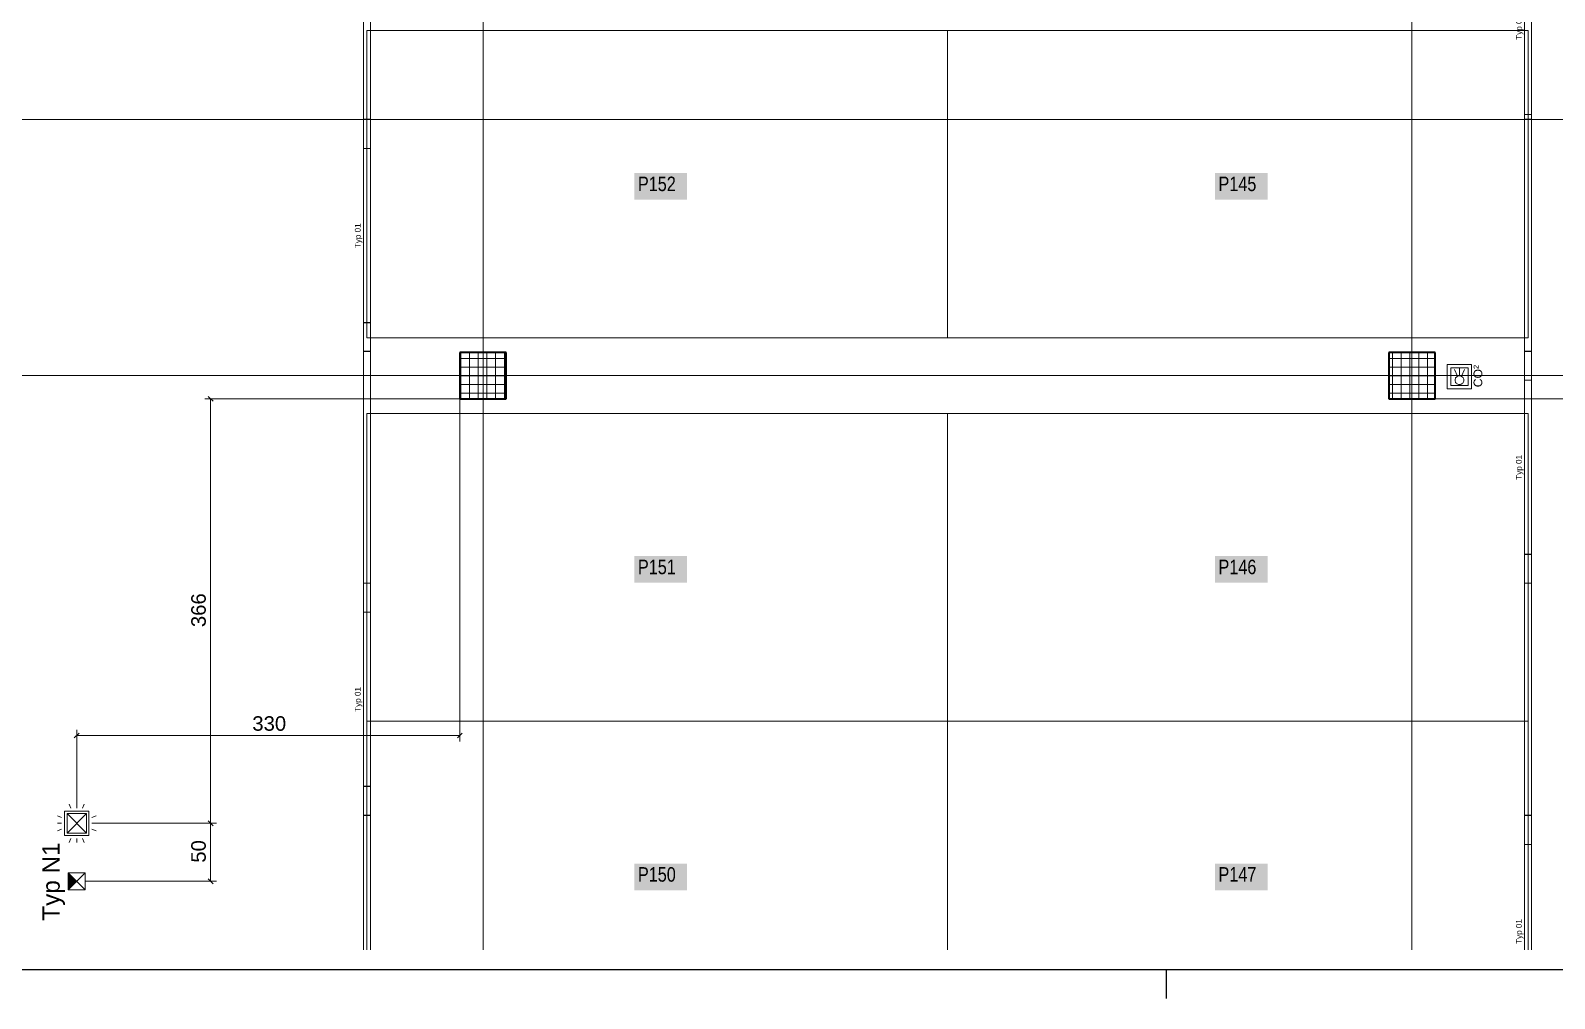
# Model space of a CAD drawing. Extents: x -1067 to 613, y -179 to 712.
# Drawn here: x -843.1 to -580.5, y -179.5 to -12.6 of the extents above; entities that cross this region are included whole.
import ezdxf
from ezdxf.lldxf.tags import DXFTag

# ---------------------------------------------------------------- set-up
doc = ezdxf.new("R2010")
doc.units = 0
doc.layers.get('0').update_dxf_attribs({"lineweight": 13})
for name, color, linetype, lineweight in [('A-FLOR-____-OTLN', 7, 'Continuous', 9), ('C-PRKG-____-IDEN', 7, 'Continuous', 5), ('C-PRKG-____-OTLN', 7, 'Continuous', 9), ('S-COLS-____-MCUT', 7, 'Continuous', 35), ('S-COLS-____-OTLN', 7, 'Continuous', 9), ('S-GRID-____-OTLN', 7, 'Continuous', 5)]:
    doc.layers.add(name, color=color, linetype=linetype, lineweight=lineweight)
for name, color, linetype, lineweight, true_color in [('EL01_VVV_Mass', 7, 'Continuous', 13, 0xb2b200), ('EL01_WAN_BUS-KNX', 7, 'Continuous', 13, 0xcc0099), ('EL01_WAN_CO-Anlage', 7, 'Continuous', 13, 0x993300), ('EL01_WAN_Leuchten', 7, 'Continuous', 13, 0x0080ff), ('EL01_WAN_Leuchtentyp', 7, 'Continuous', 13, 0x0099ff), ('EL01_WAN_Licht', 7, 'Continuous', 13, 0x0080ff), ('EL01_WAN_Notbeleuchtungen', 7, 'Continuous', 13, 0x009900), ('EL01_WAN_Notbeleuchtungentyp', 7, 'Continuous', 13, 0x009900)]:
    doc.layers.add(name, color=color, linetype=linetype, lineweight=lineweight, true_color=true_color)
doc.styles.get("Standard").update_dxf_attribs({"font": 'arial.ttf'})
tags = doc.linetypes.add('_Rasterlinie_', pattern=[0.375, 0.2, -0.05, 0.075, -0.05]).pattern_tags.tags
tags[10:11] = [DXFTag(74, 4), DXFTag(75, 0), DXFTag(340, '0'), DXFTag(46, 1.0), DXFTag(50, 0.0), DXFTag(44, 0.0), DXFTag(45, 0.0)]
tags[8:9] = [DXFTag(74, 4), DXFTag(75, 0), DXFTag(340, '0'), DXFTag(46, 1.0), DXFTag(50, 0.0), DXFTag(44, 0.0), DXFTag(45, 0.0)]
tags[6:7] = [DXFTag(74, 4), DXFTag(75, 0), DXFTag(340, '0'), DXFTag(46, 1.0), DXFTag(50, 0.0), DXFTag(44, 0.0), DXFTag(45, 0.0)]
tags[4:5] = [DXFTag(74, 4), DXFTag(75, 0), DXFTag(340, '0'), DXFTag(46, 1.0), DXFTag(50, 0.0), DXFTag(44, 0.0), DXFTag(45, 0.0)]

# ---------------------------------------------------------------- blocks, each defined once
blk = doc.blocks.new('Referenz-A0UNPC4Q6I', base_point=(-1062.18, -175.86))
at = {"layer": 'A-FLOR-____-OTLN', "color": 0, "linetype": 'Continuous', "ltscale": 0.13}
blk.add_line((-85.1, -27.97), (-985.1, -27.97), dxfattribs=at)
at = {"layer": 'C-PRKG-____-IDEN', "color": 7, "linetype": 'Continuous', "ltscale": 0.13, "true_color": 0xffffff}
for points in [[(-739.05, -41.79), (-729.98, -41.79), (-739.05, -37.19)], [(-729.98, -41.79), (-739.05, -37.19), (-729.98, -37.19)], [(-639.05, -41.79), (-629.98, -41.79), (-639.05, -37.19)], [(-629.98, -41.79), (-639.05, -37.19), (-629.98, -37.19)], [(-739.05, -107.81), (-729.98, -107.81), (-739.05, -103.22)], [(-729.98, -107.81), (-739.05, -103.22), (-729.98, -103.22)], [(-639.05, -107.81), (-629.98, -107.81), (-639.05, -103.22)], [(-629.98, -107.81), (-639.05, -103.22), (-629.98, -103.22)], [(-739.05, -160.8), (-729.98, -160.8), (-739.05, -156.21)], [(-729.98, -160.8), (-739.05, -156.21), (-729.98, -156.21)], [(-639.05, -160.8), (-629.98, -160.8), (-639.05, -156.21)], [(-629.98, -160.8), (-639.05, -156.21), (-629.98, -156.21)]]:
    blk.add_solid(points, dxfattribs=at)
at = {"layer": 'C-PRKG-____-OTLN', "color": 0, "linetype": 'Continuous', "ltscale": 0.13}
for p, q in [((-785.1, -12.64), (-685.1, -12.64)), ((-785.1, -65.62), (-785.1, -12.64)), ((-685.1, -12.64), (-785.1, -12.64)), ((-785.1, -12.64), (-785.1, -65.62)), ((-785.1, -65.62), (-785.1, -12.64)), ((-785.1, -12.64), (-685.1, -12.64)), ((-785.1, -12.64), (-785.1, -12.64)), ((-685.1, -65.62), (-685.1, -12.64)), ((-585.1, -12.64), (-685.1, -12.64)), ((-585.1, -12.64), (-685.1, -12.64)), ((-685.1, -12.64), (-685.1, -65.62)), ((-685.1, -65.62), (-685.1, -12.64)), ((-685.1, -12.64), (-585.1, -12.64)), ((-685.1, -12.64), (-685.1, -12.64)), ((-685.1, -65.62), (-685.1, -12.64)), ((-685.1, -65.62), (-685.1, -12.64)), ((-685.1, -12.64), (-685.1, -65.62)), ((-685.1, -12.64), (-685.1, -12.64)), ((-585.1, -65.62), (-585.1, -12.64)), ((-585.1, -65.62), (-585.1, -12.64)), ((-585.1, -12.64), (-585.1, -65.62)), ((-585.1, -12.64), (-585.1, -12.64)), ((-785.1, -65.62), (-685.1, -65.62)), ((-785.1, -65.62), (-685.1, -65.62)), ((-685.1, -65.62), (-785.1, -65.62)), ((-785.1, -65.62), (-785.1, -65.62)), ((-585.1, -65.62), (-685.1, -65.62)), ((-685.1, -65.62), (-585.1, -65.62)), ((-585.1, -65.62), (-685.1, -65.62)), ((-685.1, -65.62), (-685.1, -65.62)), ((-685.1, -65.62), (-685.1, -65.62)), ((-585.1, -65.62), (-585.1, -65.62)), ((-785.1, -78.66), (-685.1, -78.66)), ((-785.1, -78.66), (-785.1, -131.65)), ((-785.1, -78.66), (-785.1, -131.65)), ((-685.1, -78.66), (-785.1, -78.66)), ((-785.1, -78.66), (-685.1, -78.66)), ((-785.1, -131.65), (-785.1, -78.66)), ((-785.1, -78.66), (-785.1, -78.66)), ((-685.1, -78.66), (-685.1, -131.65)), ((-585.1, -78.66), (-685.1, -78.66)), ((-585.1, -78.66), (-685.1, -78.66)), ((-685.1, -78.66), (-685.1, -131.65)), ((-685.1, -131.65), (-685.1, -78.66)), ((-685.1, -78.66), (-585.1, -78.66)), ((-685.1, -78.66), (-685.1, -78.66)), ((-685.1, -78.66), (-685.1, -131.65)), ((-685.1, -131.65), (-685.1, -78.66)), ((-685.1, -78.66), (-685.1, -131.65)), ((-685.1, -78.66), (-685.1, -78.66)), ((-585.1, -78.66), (-585.1, -131.65)), ((-585.1, -131.65), (-585.1, -78.66)), ((-585.1, -78.66), (-585.1, -131.65)), ((-585.1, -78.66), (-585.1, -78.66)), ((-785.1, -131.65), (-685.1, -131.65)), ((-785.1, -131.65), (-785.1, -171.09)), ((-785.1, -131.65), (-785.1, -171.09)), ((-685.1, -131.65), (-785.1, -131.65)), ((-785.1, -131.65), (-685.1, -131.65)), ((-785.1, -171.09), (-785.1, -131.65)), ((-785.1, -131.65), (-785.1, -131.65)), ((-785.1, -131.65), (-685.1, -131.65)), ((-785.1, -131.65), (-685.1, -131.65)), ((-685.1, -131.65), (-785.1, -131.65)), ((-785.1, -131.65), (-785.1, -131.65)), ((-685.1, -131.65), (-685.1, -171.09)), ((-585.1, -131.65), (-685.1, -131.65)), ((-585.1, -131.65), (-685.1, -131.65)), ((-685.1, -131.65), (-685.1, -171.09)), ((-685.1, -171.09), (-685.1, -131.65)), ((-685.1, -131.65), (-585.1, -131.65)), ((-685.1, -131.65), (-685.1, -131.65)), ((-585.1, -131.65), (-685.1, -131.65)), ((-685.1, -131.65), (-585.1, -131.65)), ((-585.1, -131.65), (-685.1, -131.65)), ((-685.1, -131.65), (-685.1, -131.65)), ((-685.1, -131.65), (-685.1, -171.09)), ((-685.1, -171.09), (-685.1, -131.65)), ((-685.1, -131.65), (-685.1, -171.09)), ((-685.1, -131.65), (-685.1, -131.65)), ((-685.1, -131.65), (-685.1, -131.65)), ((-585.1, -131.65), (-585.1, -171.09)), ((-585.1, -171.09), (-585.1, -131.65)), ((-585.1, -131.65), (-585.1, -171.09)), ((-585.1, -131.65), (-585.1, -131.65)), ((-585.1, -131.65), (-585.1, -131.65))]:
    blk.add_line(p, q, dxfattribs=at)
at = {"layer": 'S-COLS-____-MCUT', "color": 0, "linetype": 'Continuous', "ltscale": 0.35}
for p, q in [((-761.1, -68.12), (-769.1, -68.12)), ((-769.1, -68.12), (-769.1, -76.12)), ((-761.1, -76.12), (-761.1, -68.12)), ((-601.1, -68.12), (-609.1, -68.12)), ((-609.1, -68.12), (-609.1, -76.12)), ((-601.1, -76.12), (-601.1, -68.12)), ((-769.1, -76.12), (-761.1, -76.12)), ((-609.1, -76.12), (-601.1, -76.12))]:
    blk.add_line(p, q, dxfattribs=at)
at = {"layer": 'S-COLS-____-OTLN', "color": 0, "linetype": 'Continuous', "ltscale": 0.13}
for p, q in [((-768.94, -76.12), (-768.94, -68.12)), ((-767.44, -76.12), (-767.44, -68.12)), ((-765.94, -76.12), (-765.94, -68.12)), ((-764.44, -76.12), (-764.44, -68.12)), ((-762.94, -76.12), (-762.94, -68.12)), ((-761.44, -76.12), (-761.44, -68.12)), ((-608.44, -76.12), (-608.44, -68.12)), ((-606.94, -76.12), (-606.94, -68.12)), ((-605.44, -76.12), (-605.44, -68.12)), ((-603.94, -76.12), (-603.94, -68.12)), ((-602.44, -76.12), (-602.44, -68.12)), ((-769.1, -69.16), (-761.1, -69.16)), ((-769.1, -70.66), (-761.1, -70.66)), ((-609.1, -69.16), (-601.1, -69.16)), ((-609.1, -70.66), (-601.1, -70.66)), ((-769.1, -72.16), (-761.1, -72.16)), ((-609.1, -72.16), (-601.1, -72.16)), ((-769.1, -73.66), (-761.1, -73.66)), ((-769.1, -75.16), (-761.1, -75.16)), ((-609.1, -73.66), (-601.1, -73.66)), ((-609.1, -75.16), (-601.1, -75.16))]:
    blk.add_line(p, q, dxfattribs=at)
at = {"layer": 'S-GRID-____-OTLN', "color": 0, "linetype": '_Rasterlinie_', "ltscale": 0.13}
for p, q in [((-765.1, -171.09), (-765.1, 546.38)), ((-605.1, -171.09), (-605.1, 546.38)), ((-1046.54, -72.12), (-144.67, -72.12))]:
    blk.add_line(p, q, dxfattribs=at)
at = {"layer": 'C-PRKG-____-IDEN', "color": 0, "linetype": 'Continuous', "ltscale": 0.13, "char_height": 2.5, "attachment_point": 1}
for s, insert in [('{\\W0.8;\\fArial;P152}', (-738.43, -37.82)), ('{\\W0.8;\\fArial;P145}', (-638.43, -37.82)), ('{\\W0.8;\\fArial;P151}', (-738.43, -103.84)), ('{\\W0.8;\\fArial;P146}', (-638.43, -103.84)), ('{\\W0.8;\\fArial;P150}', (-738.43, -156.83)), ('{\\W0.8;\\fArial;P147}', (-638.43, -156.83))]:
    blk.add_mtext(s, dxfattribs=dict(at, insert=insert))
blk = doc.blocks.new('Maß-A0UNPCAK6I', base_point=(-833.63, -159.69))
at = {"color": 0, "lineweight": -2}
for p, q in [((-811.04, -149.27), (-831.77, -149.27)), ((-811.62, -149.68), (-812.45, -148.86)), ((-812.04, -149.27), (-812.04, -159.27)), ((-811.04, -159.27), (-833.63, -159.27)), ((-811.62, -159.69), (-812.45, -158.86))]:
    blk.add_line(p, q, dxfattribs=at)
at = {"color": 0, "lineweight": -2, "insert": (-815.37, -156.06), "char_height": 2.5, "attachment_point": 1, "rotation": 90}
blk.add_mtext('{\\fArial;50}', dxfattribs=at)
blk = doc.blocks.new('Kabelkanal-A0UNPCAM6I', base_point=(-785.7, -107.91))
at = {"color": 0, "linetype": 'ByBlock', "lineweight": -2, "ltscale": 0.13}
for p, q in [((-785.69, -67.89), (-785.69, -67.92)), ((-785.69, -67.89), (-784.49, -67.89)), ((-785.69, -107.89), (-785.69, -67.89)), ((-785.69, -67.92), (-784.49, -67.92)), ((-785.69, -107.91), (-785.69, -67.92)), ((-784.49, -67.89), (-784.49, -67.92)), ((-784.49, -67.89), (-784.49, -107.89)), ((-784.49, -67.92), (-784.49, -107.91)), ((-785.69, -107.89), (-785.69, -107.91)), ((-784.49, -107.89), (-785.69, -107.89)), ((-784.49, -107.91), (-785.69, -107.91)), ((-784.49, -107.89), (-784.49, -107.91))]:
    blk.add_line(p, q, dxfattribs=at)
blk = doc.blocks.new('Deckendose UP-A0UNPCE66I', base_point=(-598.42, -73.8))
at = {"color": 0, "lineweight": -2}
for p, q in [((-598.42, -73.8), (-598.42, -70.8)), ((-598.42, -70.8), (-595.42, -70.8)), ((-595.42, -70.8), (-595.42, -73.8)), ((-595.42, -73.8), (-598.42, -73.8))]:
    blk.add_line(p, q, dxfattribs=at)
blk = doc.blocks.new('Notleuchte eckig-A0UNPCKI6I', base_point=(-836.55, -160.73))
at = {"color": 0, "lineweight": -2}
for p, q in [((-833.63, -160.73), (-836.55, -157.81)), ((-833.63, -157.81), (-836.55, -160.73)), ((-836.55, -160.73), (-836.55, -157.81)), ((-836.55, -157.81), (-833.63, -157.81)), ((-833.63, -157.81), (-833.63, -160.73)), ((-833.63, -160.73), (-836.55, -160.73))]:
    blk.add_line(p, q, dxfattribs=at)
for points in [[(-835.09, -159.27), (-836.55, -159.27), (-836.55, -157.81)], [(-836.55, -160.73), (-835.09, -159.27), (-836.55, -159.27)]]:
    blk.add_solid(points, dxfattribs=at)
blk = doc.blocks.new('Bemerkung 1-A0UNPCKK6I', base_point=(-841.03, -166.06))
at = {"color": 0, "lineweight": -2, "insert": (-841.03, -166.06), "char_height": 3, "attachment_point": 1, "rotation": 90}
blk.add_mtext('{\\fArial;Typ N1}', dxfattribs=at)
blk = doc.blocks.new('LED-Langfeldleuchte 37W-A0UNPCKW6I', base_point=(-585.7, -27.09))
at = {"color": 0, "linetype": 'ByBlock', "lineweight": -2, "ltscale": 0.13}
for p, q in [((-585.69, 2.9), (-585.69, 2.91)), ((-585.69, -27.09), (-585.69, 2.91)), ((-585.69, 2.91), (-584.49, 2.91)), ((-585.69, -27.09), (-585.69, 2.9)), ((-585.69, 2.9), (-584.49, 2.9)), ((-584.49, 2.9), (-584.49, 2.91)), ((-584.49, 2.91), (-584.49, -27.09)), ((-584.49, 2.9), (-584.49, -27.09)), ((-585.69, -27.09), (-585.69, -27.09)), ((-584.49, -27.09), (-585.69, -27.09)), ((-584.49, -27.09), (-585.69, -27.09)), ((-584.49, -27.09), (-584.49, -27.09))]:
    blk.add_line(p, q, dxfattribs=at)
blk = doc.blocks.new('Bemerkung 1-A0UNPCKY6I', base_point=(-587.19, -14.23))
at = {"color": 0, "lineweight": -2, "insert": (-587.19, -14.23), "char_height": 1, "attachment_point": 1, "rotation": 90}
blk.add_mtext('{\\fArial;Typ 01}', dxfattribs=at)
blk = doc.blocks.new('Kabelkanal-A0UNPCLW6I', base_point=(-785.7, -27.98))
at = {"color": 0, "linetype": 'ByBlock', "lineweight": -2, "ltscale": 0.13}
for p, q in [((-785.69, 3.82), (-785.69, 3.84)), ((-785.69, 3.84), (-784.49, 3.84)), ((-785.69, -27.96), (-785.69, 3.84)), ((-785.69, 3.82), (-784.49, 3.82)), ((-785.69, -27.98), (-785.69, 3.82)), ((-784.49, 3.82), (-784.49, 3.84)), ((-784.49, 3.84), (-784.49, -27.96)), ((-784.49, 3.82), (-784.49, -27.98)), ((-785.69, -27.98), (-785.69, -27.96)), ((-784.49, -27.96), (-785.69, -27.96)), ((-784.49, -27.98), (-785.69, -27.98)), ((-784.49, -27.98), (-784.49, -27.96))]:
    blk.add_line(p, q, dxfattribs=at)
blk = doc.blocks.new('Bewegungsmelder UP-A0UNPCN06I', base_point=(-838.42, -152.59))
at = {"color": 0, "lineweight": -2}
for p, q in [((-836.1, -146.66), (-836.37, -145.95)), ((-835.09, -146.66), (-835.09, -145.95)), ((-834.09, -146.66), (-833.82, -145.95)), ((-837.71, -148.27), (-838.42, -147.99)), ((-837.71, -149.27), (-838.42, -149.27)), ((-837.19, -147.17), (-837.19, -151.37)), ((-832.99, -147.17), (-837.19, -147.17)), ((-833.41, -147.59), (-836.77, -147.59)), ((-836.77, -147.59), (-836.77, -150.95)), ((-836.77, -147.59), (-833.41, -150.95)), ((-833.41, -147.59), (-836.77, -150.95)), ((-833.41, -150.95), (-833.41, -147.59)), ((-832.99, -151.37), (-832.99, -147.17)), ((-832.48, -148.27), (-831.77, -147.99)), ((-832.48, -149.27), (-831.77, -149.27)), ((-837.71, -150.27), (-838.42, -150.55)), ((-837.19, -151.37), (-832.99, -151.37)), ((-836.77, -150.95), (-833.41, -150.95)), ((-836.1, -151.88), (-836.37, -152.59)), ((-835.09, -151.88), (-835.09, -152.59)), ((-834.09, -151.88), (-833.82, -152.59)), ((-832.48, -150.27), (-831.77, -150.55))]:
    blk.add_line(p, q, dxfattribs=at)
blk = doc.blocks.new('Maß-A0UNPCOU6I', base_point=(-835.51, -145.95))
at = {"color": 0, "lineweight": -2}
for p, q in [((-769.09, -135.16), (-769.09, -76.12)), ((-835.51, -134.57), (-834.68, -133.74)), ((-835.09, -133.16), (-835.09, -145.95)), ((-769.51, -134.57), (-768.68, -133.74)), ((-769.09, -134.16), (-835.09, -134.16))]:
    blk.add_line(p, q, dxfattribs=at)
at = {"color": 0, "lineweight": -2, "insert": (-804.85, -130.82), "char_height": 2.5, "attachment_point": 1}
blk.add_mtext('{\\fArial;330}', dxfattribs=at)
blk = doc.blocks.new('Maß-A0UNPCPA6I', base_point=(-601.09, -118.11))
at = {"color": 0, "lineweight": -2}
for p, q in [((-547.14, -76.12), (-601.09, -76.12)), ((-547.72, -76.54), (-548.55, -75.71)), ((-548.14, -76.12), (-548.14, -117.69)), ((-549.14, -117.69), (-538.7, -117.69)), ((-547.72, -118.11), (-548.55, -117.28))]:
    blk.add_line(p, q, dxfattribs=at)
at = {"color": 0, "lineweight": -2, "insert": (-551.47, -99.69), "char_height": 2.5, "attachment_point": 1, "rotation": 90}
blk.add_mtext('{\\fArial;208}', dxfattribs=at)
blk = doc.blocks.new('Kabelkanal-A0UNPCVM6I', base_point=(-585.7, -147.91))
at = {"color": 0, "linetype": 'ByBlock', "lineweight": -2, "ltscale": 0.13}
for p, q in [((-585.69, -107.89), (-585.69, -107.91)), ((-585.69, -107.89), (-584.49, -107.89)), ((-585.69, -147.88), (-585.69, -107.89)), ((-585.69, -107.91), (-584.49, -107.91)), ((-585.69, -147.91), (-585.69, -107.91)), ((-584.49, -107.89), (-584.49, -107.91)), ((-584.49, -107.89), (-584.49, -147.88)), ((-584.49, -107.91), (-584.49, -147.91)), ((-585.69, -147.88), (-585.69, -147.91)), ((-584.49, -147.88), (-585.69, -147.88)), ((-584.49, -147.91), (-585.69, -147.91)), ((-584.49, -147.88), (-584.49, -147.91))]:
    blk.add_line(p, q, dxfattribs=at)
blk = doc.blocks.new('Gasmelder-A0UNPCWA6I', base_point=(-599.02, -74.4))
at = {"color": 0, "linetype": 'ByBlock', "lineweight": -2, "ltscale": 0.13}
for p, q in [((-599.02, -74.4), (-599.02, -70.2)), ((-599.02, -70.2), (-594.82, -70.2)), ((-596.92, -72.14), (-596.92, -70.85)), ((-594.82, -70.2), (-594.82, -74.4)), ((-597.24, -72.21), (-597.79, -71.04)), ((-597.67, -72.81), (-597.68, -72.9)), ((-597.68, -72.9), (-597.67, -73)), ((-597.65, -72.71), (-597.67, -72.81)), ((-597.67, -73), (-597.65, -73.1)), ((-597.62, -72.61), (-597.65, -72.71)), ((-597.65, -73.1), (-597.62, -73.2)), ((-597.58, -72.52), (-597.62, -72.61)), ((-597.62, -73.2), (-597.58, -73.29)), ((-597.52, -72.44), (-597.58, -72.52)), ((-597.58, -73.29), (-597.52, -73.37)), ((-597.45, -72.37), (-597.52, -72.44)), ((-597.52, -73.37), (-597.45, -73.44)), ((-597.38, -72.3), (-597.45, -72.37)), ((-597.45, -73.44), (-597.38, -73.51)), ((-597.3, -72.25), (-597.38, -72.3)), ((-597.21, -72.2), (-597.3, -72.25)), ((-597.11, -72.17), (-597.21, -72.2)), ((-597.02, -72.15), (-597.11, -72.17)), ((-596.92, -72.14), (-597.02, -72.15)), ((-596.82, -72.15), (-596.92, -72.14)), ((-596.72, -72.17), (-596.82, -72.15)), ((-596.62, -72.2), (-596.72, -72.17)), ((-596.54, -72.25), (-596.62, -72.2)), ((-596.59, -72.21), (-596.05, -71.04)), ((-596.45, -72.3), (-596.54, -72.25)), ((-596.38, -72.37), (-596.45, -72.3)), ((-596.45, -73.51), (-596.38, -73.44)), ((-596.31, -72.44), (-596.38, -72.37)), ((-596.38, -73.44), (-596.31, -73.37)), ((-596.26, -72.52), (-596.31, -72.44)), ((-596.31, -73.37), (-596.26, -73.29)), ((-596.21, -72.61), (-596.26, -72.52)), ((-596.26, -73.29), (-596.21, -73.2)), ((-596.18, -72.71), (-596.21, -72.61)), ((-596.21, -73.2), (-596.18, -73.1)), ((-596.16, -72.81), (-596.18, -72.71)), ((-596.18, -73.1), (-596.16, -73)), ((-596.15, -72.9), (-596.16, -72.81)), ((-596.16, -73), (-596.15, -72.9)), ((-594.82, -74.4), (-599.02, -74.4)), ((-597.38, -73.51), (-597.3, -73.56)), ((-597.3, -73.56), (-597.21, -73.61)), ((-597.21, -73.61), (-597.11, -73.64)), ((-597.11, -73.64), (-597.02, -73.66)), ((-597.02, -73.66), (-596.92, -73.67)), ((-596.92, -73.67), (-596.82, -73.66)), ((-596.82, -73.66), (-596.72, -73.64)), ((-596.72, -73.64), (-596.62, -73.61)), ((-596.62, -73.61), (-596.54, -73.56)), ((-596.54, -73.56), (-596.45, -73.51))]:
    blk.add_line(p, q, dxfattribs=at)
blk = doc.blocks.new('Bemerkung 1-A0UNPCWC6I', base_point=(-594.49, -74.12))
at = {"color": 0, "lineweight": -2, "insert": (-594.49, -74.12), "char_height": 1.5, "attachment_point": 1, "rotation": 90}
blk.add_mtext('{\\fArial;CO²}', dxfattribs=at)
blk = doc.blocks.new('LED-Langfeldleuchte 37W-A0UNPCYI6I', base_point=(-785.7, -63))
at = {"color": 0, "linetype": 'ByBlock', "lineweight": -2, "ltscale": 0.13}
for p, q in [((-785.69, -33), (-785.69, -33)), ((-785.69, -62.99), (-785.69, -33)), ((-785.69, -33), (-784.49, -33)), ((-785.69, -63), (-785.69, -33)), ((-785.69, -33), (-784.49, -33)), ((-784.49, -33), (-784.49, -33)), ((-784.49, -33), (-784.49, -62.99)), ((-784.49, -33), (-784.49, -63)), ((-785.69, -62.99), (-785.69, -63)), ((-784.49, -62.99), (-785.69, -62.99)), ((-784.49, -63), (-785.69, -63)), ((-784.49, -62.99), (-784.49, -63))]:
    blk.add_line(p, q, dxfattribs=at)
blk = doc.blocks.new('Bemerkung 1-A0UNPCYK6I', base_point=(-787.19, -50.15))
at = {"color": 0, "lineweight": -2, "insert": (-787.19, -50.15), "char_height": 1, "attachment_point": 1, "rotation": 90}
blk.add_mtext('{\\fArial;Typ 01}', dxfattribs=at)
blk = doc.blocks.new('LED-Langfeldleuchte 37W-A0UNPCYO6I', base_point=(-585.7, -171.09))
at = {"color": 0, "linetype": 'ByBlock', "lineweight": -2, "ltscale": 0.13}
for p, q in [((-585.69, -152.9), (-585.69, -152.91)), ((-585.69, -171.09), (-585.69, -152.9)), ((-585.69, -152.9), (-584.49, -152.9)), ((-585.69, -171.09), (-585.69, -152.91)), ((-585.69, -152.91), (-584.49, -152.91)), ((-584.49, -152.9), (-584.49, -152.91)), ((-584.49, -152.9), (-584.49, -171.09)), ((-584.49, -152.91), (-584.49, -171.09))]:
    blk.add_line(p, q, dxfattribs=at)
blk = doc.blocks.new('Bemerkung 1-A0UNPCYQ6I', base_point=(-587.19, -170.05))
at = {"color": 0, "lineweight": -2, "insert": (-587.19, -170.05), "char_height": 1, "attachment_point": 1, "rotation": 90}
blk.add_mtext('{\\fArial;Typ 01}', dxfattribs=at)
blk = doc.blocks.new('Kabelkanal-A0UNPD146I', base_point=(-585.7, -67.97))
at = {"color": 0, "linetype": 'ByBlock', "lineweight": -2, "ltscale": 0.13}
for p, q in [((-585.69, -27.95), (-585.69, -27.97)), ((-585.69, -27.95), (-584.49, -27.95)), ((-585.69, -67.94), (-585.69, -27.95)), ((-585.69, -27.97), (-584.49, -27.97)), ((-585.69, -67.97), (-585.69, -27.97)), ((-584.49, -27.95), (-584.49, -27.97)), ((-584.49, -27.95), (-584.49, -67.94)), ((-584.49, -27.97), (-584.49, -67.97)), ((-585.69, -67.94), (-585.69, -67.97)), ((-584.49, -67.94), (-585.69, -67.94)), ((-584.49, -67.97), (-585.69, -67.97)), ((-584.49, -67.94), (-584.49, -67.97))]:
    blk.add_line(p, q, dxfattribs=at)
blk = doc.blocks.new('Kabelkanal-A0UNPD1I6I', base_point=(-585.7, -107.91))
at = {"color": 0, "linetype": 'ByBlock', "lineweight": -2, "ltscale": 0.13}
for p, q in [((-585.69, -67.89), (-585.69, -67.92)), ((-585.69, -67.89), (-584.49, -67.89)), ((-585.69, -107.89), (-585.69, -67.89)), ((-585.69, -67.92), (-584.49, -67.92)), ((-585.69, -107.91), (-585.69, -67.92)), ((-584.49, -67.89), (-584.49, -67.92)), ((-584.49, -67.89), (-584.49, -107.89)), ((-584.49, -67.92), (-584.49, -107.91)), ((-585.69, -107.89), (-585.69, -107.91)), ((-584.49, -107.89), (-585.69, -107.89)), ((-584.49, -107.91), (-585.69, -107.91)), ((-584.49, -107.89), (-584.49, -107.91))]:
    blk.add_line(p, q, dxfattribs=at)
blk = doc.blocks.new('LED-Langfeldleuchte 37W-A0UNPD1W6I', base_point=(-785.7, -142.91))
at = {"color": 0, "linetype": 'ByBlock', "lineweight": -2, "ltscale": 0.13}
for p, q in [((-785.69, -112.91), (-785.69, -112.91)), ((-785.69, -142.9), (-785.69, -112.91)), ((-785.69, -112.91), (-784.49, -112.91)), ((-785.69, -142.91), (-785.69, -112.91)), ((-785.69, -112.91), (-784.49, -112.91)), ((-784.49, -112.91), (-784.49, -112.91)), ((-784.49, -112.91), (-784.49, -142.9)), ((-784.49, -112.91), (-784.49, -142.91)), ((-785.69, -142.9), (-785.69, -142.91)), ((-784.49, -142.9), (-785.69, -142.9)), ((-784.49, -142.91), (-785.69, -142.91)), ((-784.49, -142.9), (-784.49, -142.91))]:
    blk.add_line(p, q, dxfattribs=at)
blk = doc.blocks.new('Bemerkung 1-A0UNPD1Y6I', base_point=(-787.19, -130.06))
at = {"color": 0, "lineweight": -2, "insert": (-787.19, -130.06), "char_height": 1, "attachment_point": 1, "rotation": 90}
blk.add_mtext('{\\fArial;Typ 01}', dxfattribs=at)
blk = doc.blocks.new('LED-Langfeldleuchte 37W-A0UNPD2E6I', base_point=(-585.7, -102.92))
at = {"color": 0, "linetype": 'ByBlock', "lineweight": -2, "ltscale": 0.13}
for p, q in [((-585.69, -72.92), (-585.69, -72.92)), ((-585.69, -102.91), (-585.69, -72.92)), ((-585.69, -72.92), (-584.49, -72.92)), ((-585.69, -102.92), (-585.69, -72.92)), ((-585.69, -72.92), (-584.49, -72.92)), ((-584.49, -72.92), (-584.49, -72.92)), ((-584.49, -72.92), (-584.49, -102.91)), ((-584.49, -72.92), (-584.49, -102.92)), ((-585.69, -102.91), (-585.69, -102.92)), ((-584.49, -102.91), (-585.69, -102.91)), ((-584.49, -102.92), (-585.69, -102.92)), ((-584.49, -102.91), (-584.49, -102.92))]:
    blk.add_line(p, q, dxfattribs=at)
blk = doc.blocks.new('Bemerkung 1-A0UNPD2G6I', base_point=(-587.19, -90.06))
at = {"color": 0, "lineweight": -2, "insert": (-587.19, -90.06), "char_height": 1, "attachment_point": 1, "rotation": 90}
blk.add_mtext('{\\fArial;Typ 01}', dxfattribs=at)
blk = doc.blocks.new('Kabelkanal-A0UNPD3K6I', base_point=(-785.7, -67.97))
at = {"color": 0, "linetype": 'ByBlock', "lineweight": -2, "ltscale": 0.13}
for p, q in [((-785.69, -27.95), (-785.69, -27.97)), ((-785.69, -27.95), (-784.49, -27.95)), ((-785.69, -67.94), (-785.69, -27.95)), ((-785.69, -27.97), (-784.49, -27.97)), ((-785.69, -67.97), (-785.69, -27.97)), ((-784.49, -27.95), (-784.49, -27.97)), ((-784.49, -27.95), (-784.49, -67.94)), ((-784.49, -27.97), (-784.49, -67.97)), ((-785.69, -67.94), (-785.69, -67.97)), ((-784.49, -67.94), (-785.69, -67.94)), ((-784.49, -67.97), (-785.69, -67.97)), ((-784.49, -67.94), (-784.49, -67.97))]:
    blk.add_line(p, q, dxfattribs=at)
blk = doc.blocks.new('Kabelkanal-A0UNPD646I', base_point=(-585.7, -171.09))
at = {"color": 0, "linetype": 'ByBlock', "lineweight": -2, "ltscale": 0.13}
for p, q in [((-585.69, -147.88), (-585.69, -147.91)), ((-585.69, -147.88), (-584.49, -147.88)), ((-585.69, -171.09), (-585.69, -147.88)), ((-585.69, -147.91), (-584.49, -147.91)), ((-585.69, -171.09), (-585.69, -147.91)), ((-584.49, -147.88), (-584.49, -147.91)), ((-584.49, -147.88), (-584.49, -171.09)), ((-584.49, -147.91), (-584.49, -171.09))]:
    blk.add_line(p, q, dxfattribs=at)
blk = doc.blocks.new('Maß-A0UNPD6I6I', base_point=(-831.77, -149.68))
at = {"color": 0, "lineweight": -2}
for p, q in [((-813.04, -76.12), (-769.09, -76.12)), ((-811.62, -76.54), (-812.45, -75.71)), ((-812.04, -76.12), (-812.04, -149.27)), ((-811.04, -149.27), (-831.77, -149.27)), ((-811.62, -149.68), (-812.45, -148.86))]:
    blk.add_line(p, q, dxfattribs=at)
at = {"color": 0, "lineweight": -2, "insert": (-815.37, -115.46), "char_height": 2.5, "attachment_point": 1, "rotation": 90}
blk.add_mtext('{\\fArial;366}', dxfattribs=at)
blk = doc.blocks.new('Kabelkanal-A0UNPD7M6I', base_point=(-585.7, -27.98))
at = {"color": 0, "linetype": 'ByBlock', "lineweight": -2, "ltscale": 0.13}
for p, q in [((-585.69, 3.82), (-585.69, 3.84)), ((-585.69, 3.84), (-584.49, 3.84)), ((-585.69, -27.96), (-585.69, 3.84)), ((-585.69, 3.82), (-584.49, 3.82)), ((-585.69, -27.98), (-585.69, 3.82)), ((-584.49, 3.82), (-584.49, 3.84)), ((-584.49, 3.84), (-584.49, -27.96)), ((-584.49, 3.82), (-584.49, -27.98)), ((-585.69, -27.98), (-585.69, -27.96)), ((-584.49, -27.96), (-585.69, -27.96)), ((-584.49, -27.98), (-585.69, -27.98)), ((-584.49, -27.98), (-584.49, -27.96))]:
    blk.add_line(p, q, dxfattribs=at)
blk = doc.blocks.new('Kabelkanal-A0UNPDCG6I', base_point=(-785.7, -171.09))
at = {"color": 0, "linetype": 'ByBlock', "lineweight": -2, "ltscale": 0.13}
for p, q in [((-785.69, -147.88), (-785.69, -147.91)), ((-785.69, -147.88), (-784.49, -147.88)), ((-785.69, -171.09), (-785.69, -147.88)), ((-785.69, -147.91), (-784.49, -147.91)), ((-785.69, -171.09), (-785.69, -147.91)), ((-784.49, -147.88), (-784.49, -147.91)), ((-784.49, -147.88), (-784.49, -171.09)), ((-784.49, -147.91), (-784.49, -171.09))]:
    blk.add_line(p, q, dxfattribs=at)
blk = doc.blocks.new('Kabelkanal-A0UNPDD06I', base_point=(-785.7, -147.91))
at = {"color": 0, "linetype": 'ByBlock', "lineweight": -2, "ltscale": 0.13}
for p, q in [((-785.69, -107.89), (-785.69, -107.91)), ((-785.69, -107.89), (-784.49, -107.89)), ((-785.69, -147.88), (-785.69, -107.89)), ((-785.69, -107.91), (-784.49, -107.91)), ((-785.69, -147.91), (-785.69, -107.91)), ((-784.49, -107.89), (-784.49, -107.91)), ((-784.49, -107.89), (-784.49, -147.88)), ((-784.49, -107.91), (-784.49, -147.91)), ((-785.69, -147.88), (-785.69, -147.91)), ((-784.49, -147.88), (-785.69, -147.88)), ((-784.49, -147.91), (-785.69, -147.91)), ((-784.49, -147.88), (-784.49, -147.91))]:
    blk.add_line(p, q, dxfattribs=at)

msp = doc.modelspace()

# ---------------------------------------------------------------- linework, layer by layer
at = {"color": 0, "linetype": 'ByBlock', "lineweight": -2, "ltscale": 0.13}
for p, q in [((-1062.42, -174.47), (607.58, -174.47)), ((-647.42, -174.47), (-647.42, -179.47))]:
    msp.add_line(p, q, dxfattribs=at)

# ---------------------------------------------------------------- block references
at = {"color": 9, "lineweight": 25, "ltscale": 0.25, "true_color": 0xc0c0c0}
msp.add_blockref('Referenz-A0UNPC4Q6I', (-1062.18, -175.86), dxfattribs=at)
at = {"layer": 'EL01_VVV_Mass', "linetype": 'Continuous', "ltscale": 0.13}
for name, p in [('Maß-A0UNPCOU6I', (-835.51, -145.95)), ('Maß-A0UNPD6I6I', (-831.77, -149.68)), ('Maß-A0UNPCPA6I', (-601.09, -118.11)), ('Maß-A0UNPCAK6I', (-833.63, -159.69))]:
    msp.add_blockref(name, p, dxfattribs=at)
at = {"layer": 'EL01_WAN_BUS-KNX', "linetype": 'Continuous', "ltscale": 0.13}
msp.add_blockref('Bewegungsmelder UP-A0UNPCN06I', (-838.42, -152.59), dxfattribs=at)
at = {"layer": 'EL01_WAN_CO-Anlage', "ltscale": 0.13}
for name, p in [('Gasmelder-A0UNPCWA6I', (-599.02, -74.4)), ('Bemerkung 1-A0UNPCWC6I', (-594.49, -74.12))]:
    msp.add_blockref(name, p, dxfattribs=at)
at = {"layer": 'EL01_WAN_Leuchten', "ltscale": 0.13}
for name, p in [('Kabelkanal-A0UNPCLW6I', (-785.7, -27.98)), ('Kabelkanal-A0UNPD7M6I', (-585.7, -27.98)), ('LED-Langfeldleuchte 37W-A0UNPCKW6I', (-585.7, -27.09)), ('Kabelkanal-A0UNPD3K6I', (-785.7, -67.97)), ('Kabelkanal-A0UNPD146I', (-585.7, -67.97)), ('LED-Langfeldleuchte 37W-A0UNPCYI6I', (-785.7, -63)), ('Kabelkanal-A0UNPCAM6I', (-785.7, -107.91)), ('Kabelkanal-A0UNPD1I6I', (-585.7, -107.91)), ('LED-Langfeldleuchte 37W-A0UNPD2E6I', (-585.7, -102.92)), ('Kabelkanal-A0UNPDD06I', (-785.7, -147.91)), ('Kabelkanal-A0UNPCVM6I', (-585.7, -147.91)), ('LED-Langfeldleuchte 37W-A0UNPD1W6I', (-785.7, -142.91)), ('Kabelkanal-A0UNPDCG6I', (-785.7, -171.09)), ('Kabelkanal-A0UNPD646I', (-585.7, -171.09)), ('LED-Langfeldleuchte 37W-A0UNPCYO6I', (-585.7, -171.09))]:
    msp.add_blockref(name, p, dxfattribs=at)
at = {"layer": 'EL01_WAN_Leuchtentyp', "ltscale": 0.13}
for name, p in [('Bemerkung 1-A0UNPCKY6I', (-587.19, -14.23)), ('Bemerkung 1-A0UNPCYK6I', (-787.19, -50.15)), ('Bemerkung 1-A0UNPD2G6I', (-587.19, -90.06)), ('Bemerkung 1-A0UNPD1Y6I', (-787.19, -130.06)), ('Bemerkung 1-A0UNPCYQ6I', (-587.19, -170.05))]:
    msp.add_blockref(name, p, dxfattribs=at)
at = {"layer": 'EL01_WAN_Licht', "linetype": 'Continuous', "ltscale": 0.13}
msp.add_blockref('Deckendose UP-A0UNPCE66I', (-598.42, -73.8), dxfattribs=at)
at = {"layer": 'EL01_WAN_Notbeleuchtungen', "linetype": 'Continuous', "ltscale": 0.13}
msp.add_blockref('Notleuchte eckig-A0UNPCKI6I', (-836.55, -160.73), dxfattribs=at)
at = {"layer": 'EL01_WAN_Notbeleuchtungentyp', "linetype": 'Continuous', "ltscale": 0.13}
msp.add_blockref('Bemerkung 1-A0UNPCKK6I', (-841.03, -166.06), dxfattribs=at)

doc.saveas('drawing.dxf')
